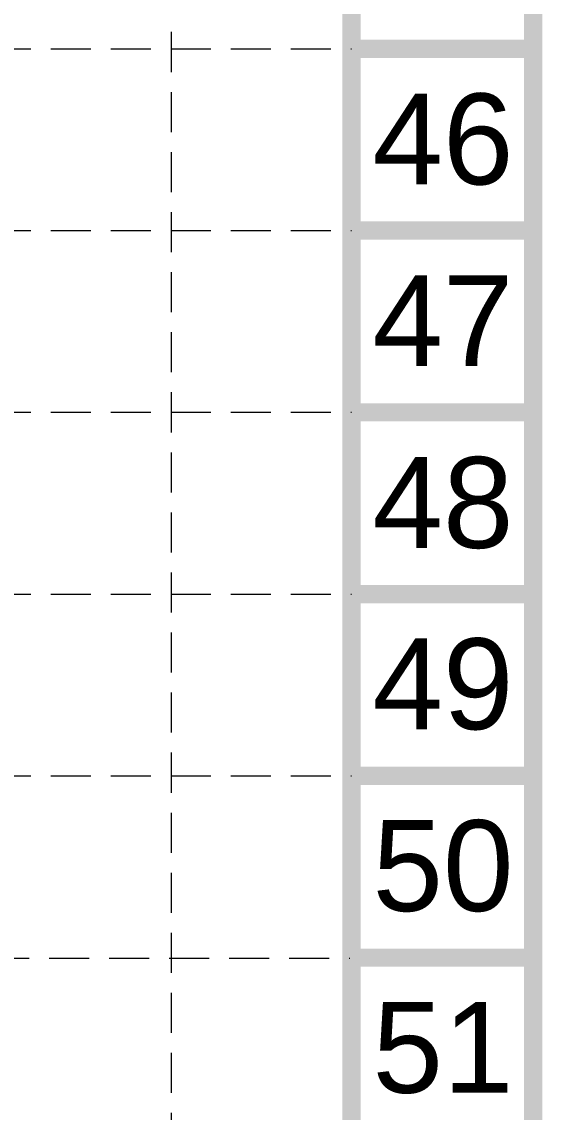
# Model space of a CAD drawing. Header units: feet. Extents: x 7707 to 9528, y 2602 to 5512.
# Drawn here: x 9397.9 to 9528, y 3156.1 to 3428.5 of the extents above; entities that cross this region are included whole.
import ezdxf
from ezdxf.enums import TextEntityAlignment as Align

# ---------------------------------------------------------------- set-up
doc = ezdxf.new("R2010")
doc.units = ezdxf.units.FT
doc.header["$LTSCALE"] = 0.4
doc.header["$MEASUREMENT"] = 0
doc.linetypes.add('HIDDEN', pattern=[0.375, 0.25, -0.125])
doc.layers.add('BASE', color=7, linetype='Continuous')
doc.layers.add('grid', color=254, linetype='HIDDEN')
doc.styles.get("Standard").update_dxf_attribs({"font": 'ARIAL.TTF'})

msp = doc.modelspace()

# ---------------------------------------------------------------- linework, layer by layer
at = {"layer": 'BASE', "const_width": 4.54}
for points in [[(9525.7, 2604.55), (9525.7, 5510.1), (7709.73, 5510.1), (7709.73, 2604.55)], [(9480.3, 2649.95), (9480.3, 5464.7), (7755.13, 5464.7), (7755.13, 2649.95)]]:
    msp.add_lwpolyline(points, close=True, dxfattribs=at)
for points in [[(9525.7, 3421.74), (9480.3, 3421.74)], [(9525.7, 3376.34), (9480.3, 3376.34)], [(9525.7, 3330.94), (9480.3, 3330.94)], [(9525.7, 3285.54), (9480.3, 3285.54)], [(9525.7, 3240.14), (9480.3, 3240.14)], [(9525.7, 3194.74), (9480.3, 3194.74)]]:
    msp.add_lwpolyline(points, dxfattribs=at)
at = {"layer": 'grid', "color": 252, "linetype": 'HIDDEN', "lineweight": 0, "ltscale": 100}
for p, q in [((9435.37, 2830.94), (9435.11, 5465.72)), ((7755.13, 3421.74), (9480.3, 3421.74)), ((7755.13, 3376.34), (9480.3, 3376.34)), ((7755.13, 3330.94), (9480.3, 3330.94)), ((7755.13, 3285.54), (9480.3, 3285.54)), ((7755.13, 3240.14), (9480.3, 3240.14)), ((7754.7, 3194.59), (9479.87, 3194.59))]:
    msp.add_line(p, q, dxfattribs=at)

# ---------------------------------------------------------------- texts
at = {"layer": 'BASE'}
for s, p in [('46', (9503.16, 3399.22)), ('47', (9503.16, 3353.82)), ('48', (9503.16, 3308.42)), ('49', (9503.17, 3263.13)), ('50', (9503.17, 3217.73)), ('51', (9503.17, 3172.33))]:
    msp.add_text(s, height=22.7, dxfattribs=at).set_placement(p, align=Align.MIDDLE_CENTER)

doc.saveas('drawing.dxf')
